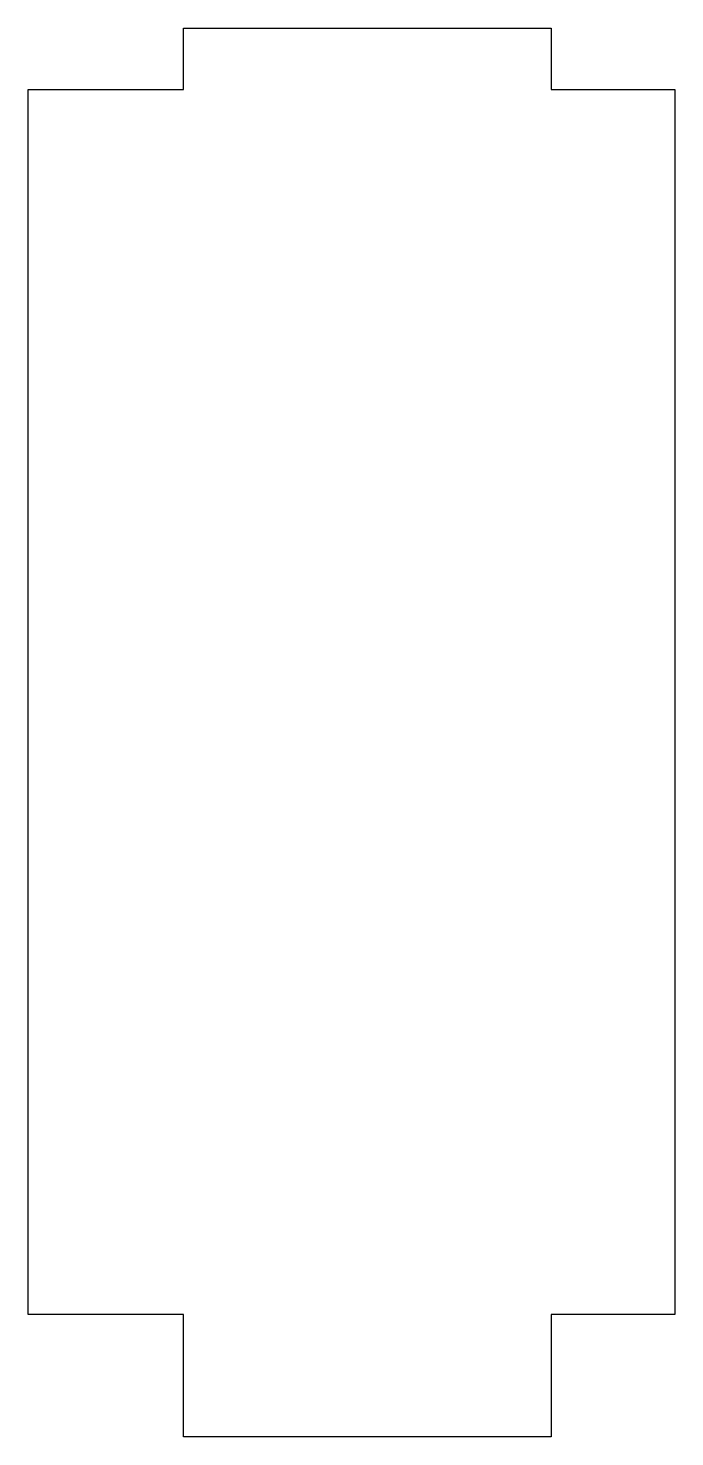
# Model space of a CAD drawing. Header units: millimetres. Extents: x -13.2 to 13.2, y -30 to 27.5.
import ezdxf

# ---------------------------------------------------------------- set-up
doc = ezdxf.new("R2010")
doc.units = ezdxf.units.MM

msp = doc.modelspace()

# ---------------------------------------------------------------- linework, layer by layer
at = {"color": 7, "linetype": 'Continuous', "lineweight": 25}
for p, q in [((-6.85, 25), (-6.85, 27.5)), ((-6.85, 27.5), (8.15, 27.5)), ((8.15, 27.5), (8.15, 25)), ((-13.195, -25), (-13.195, 25)), ((-13.195, 25), (-6.85, 25)), ((8.15, 25), (13.195, 25)), ((13.195, 25), (13.195, -25)), ((-6.85, -25), (-13.195, -25)), ((-6.85, -30), (-6.85, -25)), ((13.195, -25), (8.15, -25)), ((8.15, -25), (8.15, -30)), ((8.15, -30), (-6.85, -30))]:
    msp.add_line(p, q, dxfattribs=at)

doc.saveas('drawing.dxf')
